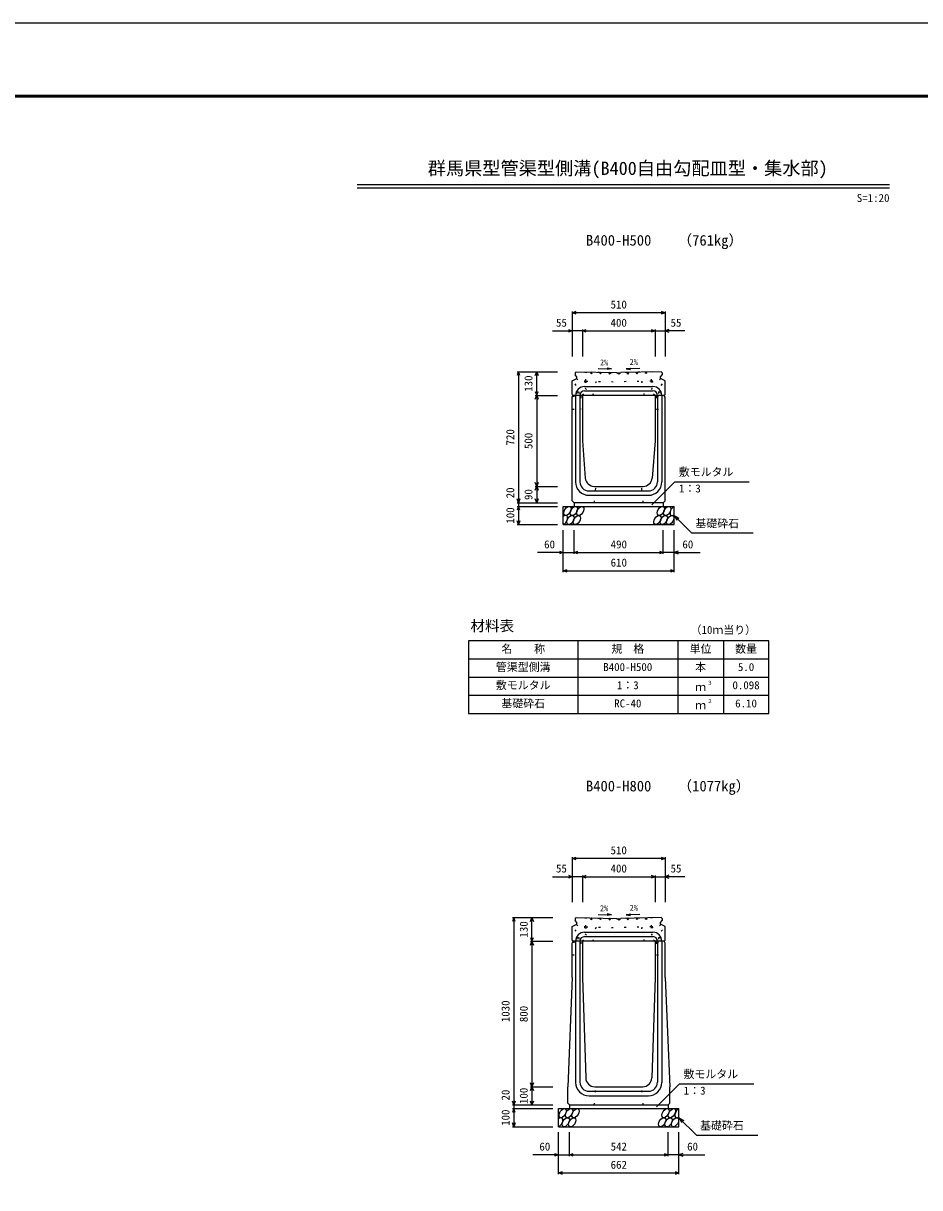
# Model space of a CAD drawing. Units: millimetres, scale not verified. Extents: x -12600 to 12600, y -5940 to 5940.
# Drawn here: x 927 to 5854, y -460 to 5940 of the extents above; entities that cross this region are included whole.
import ezdxf
from ezdxf.enums import TextEntityAlignment as Align

# ---------------------------------------------------------------- set-up
doc = ezdxf.new("R2010")
doc.units = ezdxf.units.MM
doc.header["$LTSCALE"] = 40
doc.linetypes.add('DOTTED', pattern=[1.75, 0.25, -1.5])
for name, color, linetype, lineweight in [('0-0_DIM', 7, 'Continuous', 25), ('0-1_Defpoints', 5, 'Continuous', 25), ('0-2_HATCH', 6, 'Continuous', 25), ('0-3_HYO', 3, 'Continuous', 25), ('0-4_HYO2', 4, 'Continuous', 25), ('0-5_OUTLINE', 3, 'Continuous', 25), ('0-6_OUTLINE2', 4, 'DOTTED', 25), ('0-7_TXT', 7, 'Continuous', 25), ('0-8_WAKU', 3, 'Continuous', 25)]:
    doc.layers.add(name, color=color, linetype=linetype, lineweight=lineweight)
doc.styles.add('ＭＳ ゴシック', font='')
doc.styles.get('ＭＳ ゴシック').set_extended_font_data('MS Gothic')

msp = doc.modelspace()

# ---------------------------------------------------------------- linework, layer by layer
at = {"layer": '0-0_DIM'}
for p, q in [((3945, 4356.54), (3945, 4109.04)), ((4455, 4356.54), (4455, 4109.04)), ((4455, 4349.04), (3945, 4349.04)), ((3836.62, 4249.04), (3945, 4249.04)), ((4000, 4249.04), (3945, 4249.04)), ((4000, 4256.54), (4000, 4109.04)), ((4000, 4249.04), (4400, 4249.04)), ((4400, 4256.54), (4400, 4109.04)), ((4400, 4249.04), (4455, 4249.04)), ((4563.38, 4249.04), (4455, 4249.04)), ((3641.5, 4024.46), (3864, 4024.46)), ((3649, 4024.46), (3649, 3304.46)), ((3749, 3894.46), (3749, 4024.46)), ((3741.5, 3894.46), (3864, 3894.46)), ((3749, 3894.46), (3749, 3394.46)), ((3741.5, 3394.46), (3864, 3394.46)), ((3749, 3394.46), (3749, 3304.46)), ((4382.11, 3293.65), (4508.34, 3419.89)), ((4508.34, 3419.89), (4916.24, 3419.89)), ((3641.5, 3304.46), (3864, 3304.46)), ((3641.5, 3284.46), (3864, 3284.46)), ((3649, 3304.46), (3649, 3284.46)), ((3649, 3284.46), (3649, 3184.46)), ((4505, 3234.46), (4600.76, 3138.71)), ((4505, 3234.46), (4530.98, 3219.46)), ((4505, 3234.46), (4520, 3208.48)), ((3641.5, 3184.46), (3864, 3184.46)), ((3895, 2923.1), (3895, 3154.46)), ((3955, 3023.1), (3955, 3154.46)), ((4445, 3023.1), (4445, 3154.46)), ((4505, 2923.1), (4505, 3154.46)), ((4600.76, 3138.71), (4938.31, 3138.71)), ((3895, 3030.6), (3753.21, 3030.6)), ((3895, 3030.6), (3955, 3030.6)), ((3955, 3030.6), (4445, 3030.6)), ((4505, 3030.6), (4445, 3030.6)), ((4505, 3030.6), (4646.79, 3030.6)), ((3895, 2930.6), (4505, 2930.6)), ((3945, 1356.54), (3945, 1109.04)), ((4455, 1349.04), (3945, 1349.04)), ((4455, 1356.54), (4455, 1109.04)), ((3836.62, 1249.04), (3945, 1249.04)), ((4000, 1249.04), (3945, 1249.04)), ((4000, 1256.54), (4000, 1109.04)), ((4000, 1249.04), (4400, 1249.04)), ((4400, 1256.54), (4400, 1109.04)), ((4400, 1249.04), (4455, 1249.04)), ((4563.38, 1249.04), (4455, 1249.04)), ((3615.5, 1024.46), (3838, 1024.46)), ((3623, 1024.46), (3623, -5.54)), ((3723, 894.46), (3723, 1024.46)), ((3715.5, 894.46), (3838, 894.46)), ((3723, 894.46), (3723, 94.46)), ((3715.5, 94.46), (3838, 94.46)), ((3723, 94.46), (3723, -5.54)), ((4408.11, -16.35), (4534.34, 109.89)), ((4534.34, 109.89), (4942.24, 109.89)), ((3615.5, -5.54), (3838, -5.54)), ((3615.5, -25.54), (3838, -25.54)), ((3623, -5.54), (3623, -25.54)), ((3623, -25.54), (3623, -125.54)), ((3615.5, -125.54), (3838, -125.54)), ((4531, -75.54), (4626.76, -171.29)), ((4531, -75.54), (4556.98, -90.54)), ((4531, -75.54), (4546, -101.52)), ((3869, -386.9), (3869, -155.54)), ((3929, -286.9), (3929, -155.54)), ((4471, -286.9), (4471, -155.54)), ((4531, -386.9), (4531, -155.54)), ((4626.76, -171.29), (4964.31, -171.29)), ((3869, -279.4), (3727.21, -279.4)), ((3869, -279.4), (3929, -279.4)), ((3929, -279.4), (4471, -279.4)), ((4531, -279.4), (4471, -279.4)), ((4531, -279.4), (4672.79, -279.4)), ((3869, -379.4), (4531, -379.4))]:
    msp.add_line(p, q, dxfattribs=at)
for points in [[(3966.14, 4341.34), (3945, 4349.04), (3966.14, 4356.73)], [(4433.86, 4356.73), (4455, 4349.04), (4433.86, 4341.34)], [(3923.86, 4256.73), (3945, 4249.04), (3923.86, 4241.34)], [(4021.14, 4241.34), (4000, 4249.04), (4021.14, 4256.73)], [(4378.86, 4256.73), (4400, 4249.04), (4378.86, 4241.34)], [(4476.14, 4256.73), (4455, 4249.04), (4476.14, 4241.34)], [(3656.7, 4003.32), (3649, 4024.46), (3641.3, 4003.32)], [(3741.3, 4003.32), (3749, 4024.46), (3756.7, 4003.32)], [(3741.3, 3915.61), (3749, 3894.46), (3756.7, 3915.61)], [(3741.3, 3873.32), (3749, 3894.46), (3756.7, 3873.32)], [(3756.7, 3415.61), (3749, 3394.46), (3741.3, 3415.61)], [(3741.3, 3373.32), (3749, 3394.46), (3756.7, 3373.32)], [(3656.7, 3325.61), (3649, 3304.46), (3641.3, 3325.61)], [(3656.7, 3263.32), (3649, 3284.46), (3641.3, 3263.32)], [(3756.7, 3325.61), (3749, 3304.46), (3741.3, 3325.61)], [(3656.7, 3205.61), (3649, 3184.46), (3641.3, 3205.61)], [(3873.86, 3038.29), (3895, 3030.6), (3873.86, 3022.9)], [(3976.14, 3022.9), (3955, 3030.6), (3976.14, 3038.29)], [(4423.86, 3038.29), (4445, 3030.6), (4423.86, 3022.9)], [(4526.14, 3038.29), (4505, 3030.6), (4526.14, 3022.9)], [(3916.14, 2922.9), (3895, 2930.6), (3916.14, 2938.29)], [(4483.86, 2938.29), (4505, 2930.6), (4483.86, 2922.9)], [(3966.14, 1341.34), (3945, 1349.04), (3966.14, 1356.73)], [(4433.86, 1356.73), (4455, 1349.04), (4433.86, 1341.34)], [(3923.86, 1256.73), (3945, 1249.04), (3923.86, 1241.34)], [(4021.14, 1241.34), (4000, 1249.04), (4021.14, 1256.73)], [(4378.86, 1256.73), (4400, 1249.04), (4378.86, 1241.34)], [(4476.14, 1256.73), (4455, 1249.04), (4476.14, 1241.34)], [(3630.7, 1003.32), (3623, 1024.46), (3615.3, 1003.32)], [(3715.3, 1003.32), (3723, 1024.46), (3730.7, 1003.32)], [(3715.3, 915.61), (3723, 894.46), (3730.7, 915.61)], [(3715.3, 873.32), (3723, 894.46), (3730.7, 873.32)], [(3730.7, 115.61), (3723, 94.46), (3715.3, 115.61)], [(3715.3, 73.32), (3723, 94.46), (3730.7, 73.32)], [(3630.7, 15.61), (3623, -5.54), (3615.3, 15.61)], [(3730.7, 15.61), (3723, -5.54), (3715.3, 15.61)], [(3630.7, -46.68), (3623, -25.54), (3615.3, -46.68)], [(3630.7, -104.39), (3623, -125.54), (3615.3, -104.39)], [(3847.86, -271.71), (3869, -279.4), (3847.86, -287.1)], [(3950.14, -287.1), (3929, -279.4), (3950.14, -271.71)], [(4449.86, -271.71), (4471, -279.4), (4449.86, -287.1)], [(4552.14, -271.71), (4531, -279.4), (4552.14, -287.1)], [(3890.14, -387.1), (3869, -379.4), (3890.14, -371.71)], [(4509.86, -371.71), (4531, -379.4), (4509.86, -387.1)]]:
    msp.add_lwpolyline(points, dxfattribs=at)
at = {"layer": '0-1_Defpoints'}
msp.add_lwpolyline([(-4200, -5940), (12600, -5940), (12600, 5940), (-4200, 5940)], close=True, dxfattribs=at)
at = {"layer": '0-2_HATCH', "linetype": 'DOTTED'}
for p, q in [((4019.53, 3972.99), (4020.57, 4022.98)), ((4019.53, 3972.99), (4200.03, 3969.45)), ((4049.88, 4013.92), (4054.21, 4018.08)), ((4054.21, 4018.08), (4050.05, 4022.4)), ((4073.53, 3971.93), (4073.53, 3966.1)), ((4145.71, 4016.29), (4149.86, 4011.96)), ((4149.86, 4011.96), (4154.19, 4016.12)), ((4195.8, 4015.22), (4200.04, 4019.46)), ((4200.04, 4010.98), (4195.8, 4015.22)), ((4380.53, 3973.23), (4200.03, 3969.45)), ((4200.04, 4019.46), (4204.29, 4015.22)), ((4204.29, 4015.22), (4200.04, 4010.98)), ((4250.2, 4012.03), (4245.87, 4016.18)), ((4254.36, 4016.35), (4250.2, 4012.03)), ((4326.53, 3972.1), (4326.53, 3966.1)), ((4345.85, 4018.27), (4350.01, 4022.6)), ((4350.18, 4014.12), (4345.85, 4018.27)), ((4380.53, 3973.23), (4379.49, 4023.22)), ((4013.41, 3967.36), (4073.53, 3966.1)), ((4386.66, 3967.36), (4326.53, 3966.1)), ((4013.41, 967.36), (4073.53, 966.1)), ((4019.53, 972.99), (4020.57, 1022.98)), ((4019.53, 972.99), (4200.03, 969.45)), ((4049.88, 1013.92), (4054.21, 1018.08)), ((4054.21, 1018.08), (4050.05, 1022.4)), ((4073.53, 971.93), (4073.53, 966.1)), ((4145.71, 1016.29), (4149.86, 1011.96)), ((4149.86, 1011.96), (4154.19, 1016.12)), ((4195.8, 1015.22), (4200.04, 1019.46)), ((4200.04, 1010.98), (4195.8, 1015.22)), ((4380.53, 973.23), (4200.03, 969.45)), ((4200.04, 1019.46), (4204.29, 1015.22)), ((4204.29, 1015.22), (4200.04, 1010.98)), ((4250.2, 1012.03), (4245.87, 1016.18)), ((4254.36, 1016.35), (4250.2, 1012.03)), ((4326.53, 972.1), (4326.53, 966.1)), ((4386.66, 967.36), (4326.53, 966.1)), ((4345.85, 1018.27), (4350.01, 1022.6)), ((4350.18, 1014.12), (4345.85, 1018.27)), ((4380.53, 973.23), (4379.49, 1023.22))]:
    msp.add_line(p, q, dxfattribs=at)
for points in [[(4013.41, 3967.36), (4014.57, 4023.1), (4200.03, 4019.46)], [(4050.05, 4022.4), (4045.72, 4018.25), (4049.88, 4013.92)], [(4154.19, 4016.12), (4150.03, 4020.44), (4145.71, 4016.29)], [(4386.66, 3967.36), (4385.49, 4023.34), (4200.03, 4019.46)], [(4245.87, 4016.18), (4250.03, 4020.51), (4254.36, 4016.35)], [(4350.01, 4022.6), (4354.34, 4018.44), (4350.18, 4014.12)], [(4013.41, 967.36), (4014.57, 1023.1), (4200.03, 1019.46)], [(4050.05, 1022.4), (4045.72, 1018.25), (4049.88, 1013.92)], [(4154.19, 1016.12), (4150.03, 1020.44), (4145.71, 1016.29)], [(4386.66, 967.36), (4385.49, 1023.34), (4200.03, 1019.46)], [(4245.87, 1016.18), (4250.03, 1020.51), (4254.36, 1016.35)], [(4350.01, 1022.6), (4354.34, 1018.44), (4350.18, 1014.12)]]:
    msp.add_lwpolyline(points, dxfattribs=at)
for points in [[(4104.2, 4017.1), (4100.04, 4021.42), (4095.72, 4017.27), (4099.87, 4012.94)], [(4295.86, 4017.23), (4300.02, 4021.56), (4304.35, 4017.4), (4300.19, 4013.07)], [(4104.2, 1017.1), (4100.04, 1021.42), (4095.72, 1017.27), (4099.87, 1012.94)], [(4295.86, 1017.23), (4300.02, 1021.56), (4304.35, 1017.4), (4300.19, 1013.07)]]:
    msp.add_lwpolyline(points, close=True, dxfattribs=at)
at = {"layer": '0-2_HATCH'}
for centre in [(3917.89, 3259.46), (3953.37, 3259.46), (3988.84, 3259.46), (4431.05, 3259.46), (4466.52, 3259.46), (3934.77, 3209.46), (3970.25, 3209.46), (4412.45, 3209.46), (4447.93, 3209.46), (4483.41, 3209.46), (3891.89, -50.54), (3927.37, -50.54), (3962.84, -50.54), (4457.05, -50.54), (4492.52, -50.54), (3908.77, -100.54), (3944.25, -100.54), (4438.45, -100.54), (4473.93, -100.54), (4509.41, -100.54)]:
    msp.add_ellipse(centre, major_axis=(14.54, 23.54), ratio=0.5792, dxfattribs=at)
for centre, start_param, end_param in [((4502, 3259.46), 0.6666252, 4.1103269), ((3899.3, 3209.46), 3.7419964, 7.318141), ((4528, -50.54), 0.6666252, 4.1103269), ((3873.3, -100.54), 3.7419964, 7.318141)]:
    msp.add_ellipse(centre, major_axis=(14.54, 23.54), ratio=0.5792, start_param=start_param, end_param=end_param, dxfattribs=at)
at = {"layer": '0-3_HYO'}
for p, q in [((3975, 2546.36), (3975, 2146.36)), ((4525, 2546.36), (4525, 2146.36)), ((4775, 2546.36), (4775, 2146.36)), ((3375, 2446.36), (5025, 2446.36))]:
    msp.add_line(p, q, dxfattribs=at)
msp.add_lwpolyline([(3375, 2146.36), (5025, 2146.36), (5025, 2546.36), (3375, 2546.36)], close=True, dxfattribs=at)
at = {"layer": '0-4_HYO2'}
for p, q in [((3375, 2346.36), (5025, 2346.36)), ((3375, 2246.36), (5025, 2246.36))]:
    msp.add_line(p, q, dxfattribs=at)
at = {"layer": '0-5_OUTLINE'}
for p, q in [((3945, 3974.46), (3970, 3987.46)), ((3945, 3900.46), (3945, 3974.46)), ((3966.69, 4024.04), (3961, 4018.46)), ((3961, 4018.46), (3961, 4007.46)), ((3970, 3997.46), (3961, 4007.46)), ((3966.69, 4024.04), (4188, 4019.7)), ((3970, 3987.46), (3970, 3997.46)), ((4209, 4016.46), (4212, 4019.71)), ((4433, 4024.34), (4212, 4019.71)), ((4430, 3997.46), (4439, 4007.46)), ((4430, 3987.46), (4430, 3997.46)), ((4433, 4024.34), (4439, 4018.46)), ((4439, 4018.46), (4439, 4007.46)), ((3945, 3900.46), (3951, 3894.46)), ((4450, 3894.46), (3950, 3894.46)), ((4000, 3894.46), (4000, 3644.46)), ((4400, 3894.46), (4400, 3644.46)), ((4449, 3894.46), (4455, 3900.46)), ((4000, 3644.46), (4016.32, 3440.48)), ((4400, 3644.46), (4383.68, 3440.48)), ((4066.16, 3394.46), (4333.84, 3394.46)), ((3895, 3284.46), (4505, 3284.46)), ((3895, 3184.46), (3895, 3284.46)), ((3945, 3314.46), (3955, 3304.46)), ((4445, 3304.46), (3955, 3304.46)), ((3955, 3304.46), (3955, 3284.46)), ((4445, 3304.46), (4455, 3314.46)), ((4445, 3304.46), (4445, 3284.46)), ((4505, 3184.46), (4505, 3284.46)), ((3895, 3184.46), (4505, 3184.46)), ((4433, 1024.34), (4212, 1019.71)), ((4433, 1024.34), (4439, 1018.46)), ((3945, 974.46), (3970, 987.46)), ((3945, 900.46), (3945, 974.46)), ((3966.69, 1024.04), (3961, 1018.46)), ((3961, 1018.46), (3961, 1007.46)), ((3970, 997.46), (3961, 1007.46)), ((3966.69, 1024.04), (4188, 1019.7)), ((3970, 987.46), (3970, 997.46)), ((4209, 1016.46), (4212, 1019.71)), ((4430, 997.46), (4439, 1007.46)), ((4430, 987.46), (4430, 997.46)), ((4439, 1018.46), (4439, 1007.46)), ((3945, 900.46), (3951, 894.46)), ((4449, 894.46), (4455, 900.46)), ((3945, 884.46), (3950, 894.46)), ((3945, 694.46), (3945, 884.46)), ((4450, 894.46), (3950, 894.46)), ((4000, 894.46), (4000, 694.46)), ((4400, 894.46), (4400, 694.46)), ((4455, 884.46), (4450, 894.46)), ((4455, 694.46), (4455, 884.46)), ((3945, 694.46), (3920, 94.46)), ((4000, 694.46), (4018.39, 142.8)), ((4400, 694.46), (4381.61, 142.8)), ((4455, 694.46), (4480, 94.46)), ((3920, 3.46), (3920, 94.46)), ((4068.36, 94.46), (4331.64, 94.46)), ((4480, 3.46), (4480, 94.46)), ((3929, -5.54), (3920, 3.46)), ((3869, -25.54), (4531, -25.54)), ((3869, -125.54), (3869, -25.54)), ((3929, -5.54), (3929, -25.54)), ((4471, -5.54), (4471, -25.54)), ((4531, -125.54), (4531, -25.54)), ((3869, -125.54), (4531, -125.54))]:
    msp.add_line(p, q, dxfattribs=at)
for points in [[(4209, 4016.46), (4191, 4016.46), (4188, 4019.7)], [(4455, 3900.46), (4455, 3974.46), (4430, 3987.46)], [(3945, 3314.46), (3945, 3884.46), (3950, 3894.46)], [(4455, 3314.46), (4455, 3884.46), (4450, 3894.46)], [(4209, 1016.46), (4191, 1016.46), (4188, 1019.7)], [(4455, 900.46), (4455, 974.46), (4430, 987.46)], [(3929, -5.54), (4471, -5.54), (4480, 3.46)]]:
    msp.add_lwpolyline(points, dxfattribs=at)
for centre, start, end in [((4066.16, 3444.46), 184.57392, 270), ((4333.84, 3444.46), 270, 355.42608), ((4068.36, 144.46), 181.90915, 270), ((4331.64, 144.46), 270, 358.09085)]:
    msp.add_arc(centre, 50, start, end, dxfattribs=at)
at = {"layer": '0-6_OUTLINE2'}
for p, q in [((4009.21, 3894.46), (3946.6, 3975.29)), ((3968.59, 3986.73), (4052.18, 3894.46)), ((4431.41, 3986.73), (4347.82, 3894.46)), ((4390.79, 3894.46), (4453.4, 3975.29)), ((3969, 3914.96), (3981, 3914.96)), ((3969, 3914.96), (3969, 3889.96)), ((3981, 3914.96), (3981, 3889.96)), ((4058.5, 3894.46), (4073.47, 3966.1)), ((4341.5, 3894.46), (4326.53, 3966.1)), ((4419, 3914.96), (4431, 3914.96)), ((4419, 3914.96), (4419, 3889.96)), ((4431, 3914.96), (4431, 3889.96)), ((3947.75, 3889.96), (3992, 3889.96)), ((3992, 3889.96), (3992, 3819.46)), ((4408, 3889.96), (4408, 3819.46)), ((4408, 3889.96), (4452.25, 3889.96)), ((3945, 3819.46), (3992, 3819.46)), ((4408, 3819.46), (4455, 3819.46)), ((4065, 3304.46), (4075, 3394.46)), ((4335, 3304.46), (4325, 3394.46)), ((4009.21, 894.46), (3946.6, 975.29)), ((3968.59, 986.73), (4052.18, 894.46)), ((4058.5, 894.46), (4073.47, 966.1)), ((4341.5, 894.46), (4326.53, 966.1)), ((4431.41, 986.73), (4347.82, 894.46)), ((4390.79, 894.46), (4453.4, 975.29)), ((3969, 914.96), (3981, 914.96)), ((3969, 914.96), (3969, 889.96)), ((3981, 914.96), (3981, 889.96)), ((4419, 914.96), (4431, 914.96)), ((4419, 914.96), (4419, 889.96)), ((4431, 914.96), (4431, 889.96)), ((3947.75, 889.96), (3992, 889.96)), ((3992, 889.96), (3992, 819.46)), ((4408, 889.96), (4408, 819.46)), ((4408, 889.96), (4452.25, 889.96)), ((3945, 819.46), (3992, 819.46)), ((4408, 819.46), (4455, 819.46)), ((4065, -5.54), (4075, 94.46)), ((4335, -5.54), (4325, 94.46))]:
    msp.add_line(p, q, dxfattribs=at)
at = {"layer": '0-6_OUTLINE2', "linetype": 'Continuous'}
for p, q in [((4012, 3943.46), (4388, 3943.46)), ((4012, 3919.46), (4388, 3919.46)), ((3963, 3894.46), (3963, 3419.46)), ((3987, 3894.46), (3987, 3419.46)), ((4413, 3894.46), (4413, 3419.46)), ((4437, 3894.46), (4437, 3419.46)), ((4037, 3369.46), (4363, 3369.46)), ((4037, 3345.46), (4363, 3345.46)), ((4012, 943.46), (4388, 943.46)), ((4012, 919.46), (4388, 919.46)), ((3963, 894.46), (3963, 118.46)), ((3987, 894.46), (3987, 119.46)), ((4413, 894.46), (4413, 119.46)), ((4437, 894.46), (4437, 118.46)), ((4037, 69.46), (4363, 69.46)), ((4037, 44.46), (4363, 44.46))]:
    msp.add_line(p, q, dxfattribs=at)
for centre, radius, start, end in [((4012, 3894.46), 49, 90, 180), ((4012, 3894.46), 25, 90, 180), ((4388, 3894.46), 49, 0, 90), ((4388, 3894.46), 25, 0, 90), ((4037, 3419.46), 74, 180, 270), ((4037, 3419.46), 50, 180, 270), ((4363, 3419.46), 50, 270, 0), ((4363, 3419.46), 74, 270, 0), ((4012, 894.46), 49, 90, 180), ((4012, 894.46), 25, 90, 180), ((4388, 894.46), 49, 0, 90), ((4388, 894.46), 25, 0, 90), ((4037, 118.46), 74, 180, 270), ((4037, 119.46), 50, 180, 270), ((4363, 119.46), 50, 270, 0), ((4363, 118.46), 74, 270, 0)]:
    msp.add_arc(centre, radius, start, end, dxfattribs=at)
at = {"layer": '0-7_TXT'}
for p, q in [((2761.64, 5054.39), (5688.36, 5054.39)), ((2761.64, 5035.19), (5688.36, 5035.19)), ((4160.47, 4040.24), (4136.92, 4044.87)), ((4241.07, 4040.33), (4264.79, 4036.65)), ((4160.47, 1040.24), (4136.92, 1044.87)), ((4241.07, 1040.33), (4264.79, 1036.65))]:
    msp.add_line(p, q, dxfattribs=at)
for points in [[(4087.47, 4041.67), (4160.47, 4040.24), (4136.75, 4036.54)], [(4315.59, 4041.89), (4241.07, 4040.33), (4264.62, 4044.99)], [(4087.47, 1041.67), (4160.47, 1040.24), (4136.75, 1036.54)], [(4315.59, 1041.89), (4241.07, 1040.33), (4264.62, 1044.99)]]:
    msp.add_lwpolyline(points, dxfattribs=at)
at = {"layer": '0-8_WAKU', "lineweight": 50}
msp.add_lwpolyline([(-3800, -5540), (12200, -5540), (12200, 5540), (-3800, 5540)], close=True, dxfattribs=at)

# ---------------------------------------------------------------- texts
at = {"layer": '0-0_DIM', "style": 'ＭＳ ゴシック'}
for s, p in [('510', (4155, 4359.04)), ('55', (3855.16, 4259.04)), ('400', (4155, 4259.04)), ('55', (4484.84, 4259.04)), ('敷モルタル', (4530.38, 3438.62)), ('1：3', (4531.38, 3347.93)), ('基礎砕石', (4621.32, 3155.88)), ('60', (3790, 3040.6)), ('490', (4155.53, 3040.6)), ('60', (4550, 3040.6)), ('610', (4155.53, 2940.6)), ('510', (4155, 1359.04)), ('55', (3855.16, 1259.04)), ('400', (4155, 1259.04)), ('55', (4484.84, 1259.04)), ('敷モルタル', (4556.38, 128.62)), ('1：3', (4557.38, 37.93)), ('基礎砕石', (4647.32, -154.12)), ('60', (3764, -269.4)), ('542', (4155.53, -269.4)), ('60', (4576, -269.4)), ('662', (4155.53, -369.4))]:
    msp.add_text(s, height=43.99, dxfattribs=at).set_placement(p, align=Align.BOTTOM_LEFT)
for s, p in [('130', (3739, 3914.46)), ('720', (3639, 3619.46)), ('500', (3739, 3599.46)), ('20', (3639, 3328.78)), ('90', (3739, 3319.46)), ('100', (3639, 3189.46)), ('130', (3713, 914.46)), ('1030', (3613, 449.46)), ('800', (3713, 449.46)), ('20', (3613, 18.78)), ('100', (3713, -0.54)), ('100', (3613, -120.54))]:
    msp.add_text(s, height=43.99, rotation=90, dxfattribs=at).set_placement(p, align=Align.BOTTOM_LEFT)
at = {"layer": '0-7_TXT', "style": 'ＭＳ ゴシック'}
for s, height, p in [('群馬県型管渠型側溝(B400自由勾配皿型・集水部)', 73.31, (3150, 5084.39)), ('S', 43.99, (5508.36, 4944.39)), ('1', 43.99, (5568.36, 4944.39)), ('2', 43.99, (5628.36, 4944.39)), ('0', 43.99, (5658.36, 4944.39)), ('=', 43.99, (5538.36, 4944.39)), (':', 43.99, (5598.36, 4944.39)), ('B400-H500', 58.65, (4020, 4700.44)), ('（761kg）', 58.65, (4523.7, 4700.44)), ('2%', 32.99, (4097.29, 4049.33)), ('2%', 32.99, (4260.18, 4051.78)), ('材料表', 58.65, (3385, 2581.36)), ('（10ｍ当り）', 43.99, (4595, 2570.36)), ('名\u3000\u3000称', 43.99, (3555, 2466.36)), ('規\u3000格', 43.99, (4160, 2466.36)), ('単位', 43.99, (4590, 2466.36)), ('数量', 43.99, (4840, 2466.36)), ('管渠型側溝', 43.99, (3525, 2366.36)), ('B400-H500', 43.99, (4115, 2366.36)), ('本', 43.99, (4620, 2366.36)), ('5.0', 43.99, (4855, 2366.36)), ('敷モルタル', 43.99, (3525, 2266.36)), ('1：3', 43.99, (4190, 2266.36)), ('３', 21.99, (4685.54, 2296.73)), ('0.098', 43.99, (4825, 2266.36)), ('ｍ', 43.99, (4620, 2256.36)), ('基礎砕石', 43.99, (3555, 2166.36)), ('RC-40', 43.99, (4175, 2166.36)), ('ｍ', 43.99, (4620, 2156.36)), ('２', 21.99, (4685.54, 2196.73)), ('6.10', 43.99, (4840, 2166.36)), ('B400-H800', 58.65, (4020, 1700.44)), ('（1077kg）', 58.65, (4523.7, 1700.44)), ('2%', 32.99, (4097.29, 1049.33)), ('2%', 32.99, (4260.18, 1051.78))]:
    msp.add_text(s, height=height, dxfattribs=at).set_placement(p, align=Align.BOTTOM_LEFT)

doc.saveas('drawing.dxf')
